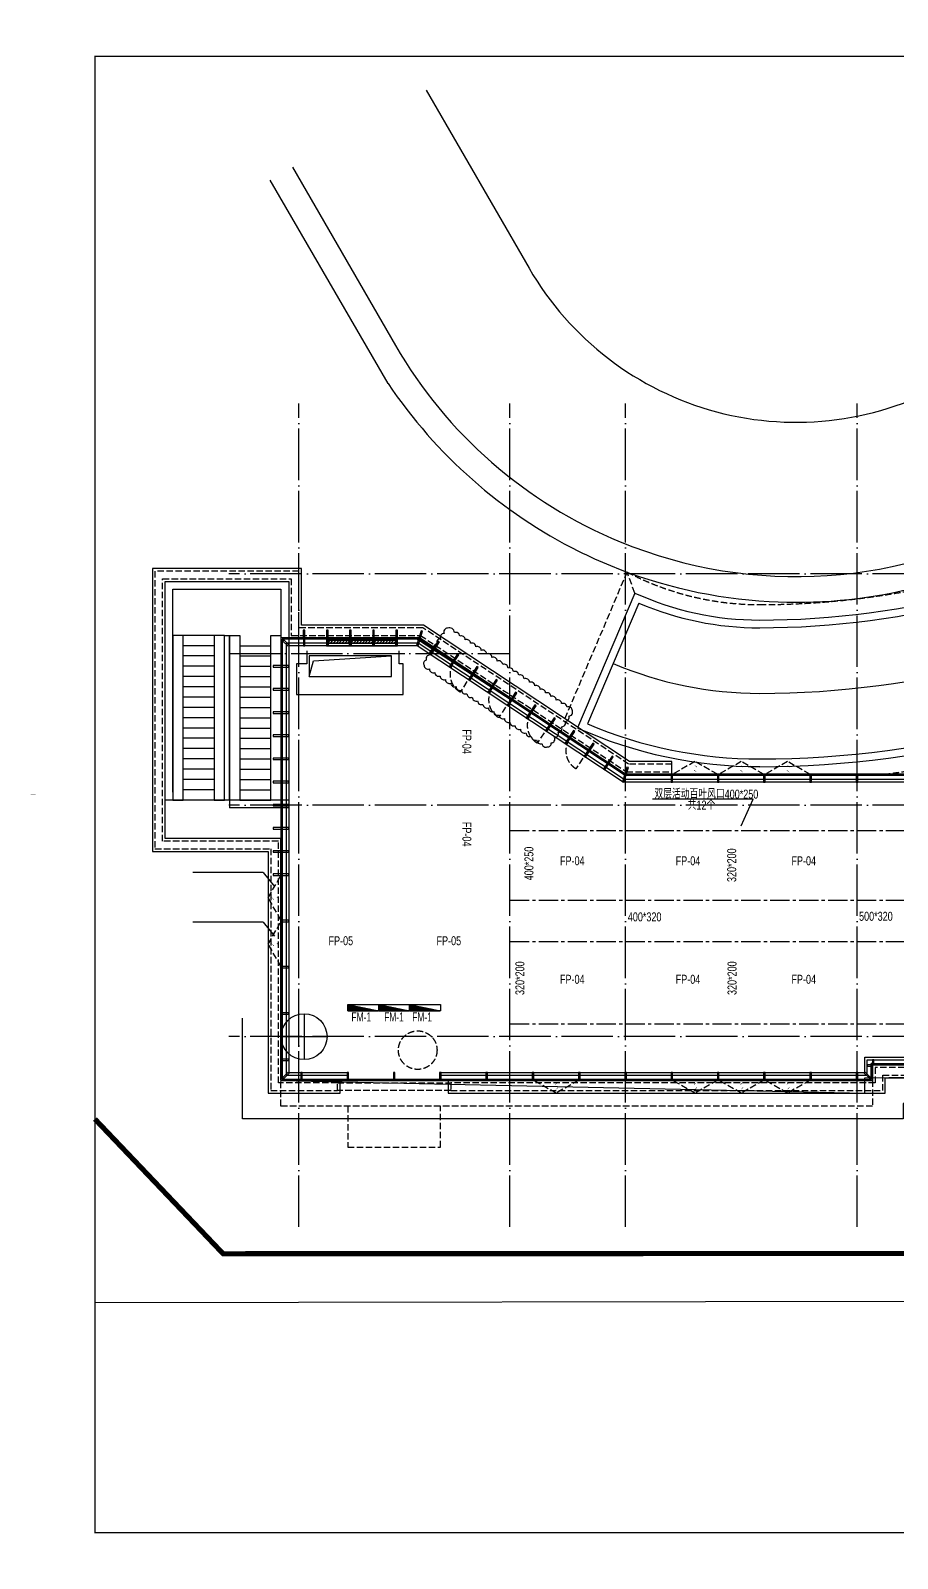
# Model space of a CAD drawing. Extents: x -777745 to 647905, y -207485 to 303235.
# Drawn here: x -10637 to 23072, y -20288 to 39117 of the extents above; entities that cross this region are included whole.
import ezdxf

# ---------------------------------------------------------------- set-up
doc = ezdxf.new("R2010")
doc.units = 0
doc.header["$LTSCALE"] = 1000
for name, pattern in [('13#楼幕墙$1$DASH', [0.35, 0.25, -0.1]), ('CENTER2', [1.125, 0.75, -0.125, 0.125, -0.125]), ('X-104 13#平面$0$109 3#平面$0$DASH', [0.35, 0.25, -0.1]), ('X-104 13#平面$0$ACAD_ISO04W100', [30, 24, -3, 0, -3]), ('X-104 13#平面$0$DASH', [0.35, 0.25, -0.1]), ('X-104 13#平面$0$DOTE', [2.42, 2, -0.2, 0.02, -0.2])]:
    doc.linetypes.add(name, pattern=pattern)
doc.layers.get('0').update_dxf_attribs({"linetype": 'CONTINUOUS'})
doc.layers.get('Defpoints').update_dxf_attribs({"linetype": 'CONTINUOUS'})
doc.layers.add('00-建筑结构条件', color=4, linetype='CONTINUOUS', plot=False)
doc.layers.add('13#楼幕墙$0$04-不打印_辅助线', color=165, linetype='CONTINUOUS', plot=False)
for name, color, linetype in [('00-防烟分区', 4, 'CONTINUOUS'), ('13#楼幕墙$1$A-C_幕墙龙骨', 133, 'CONTINUOUS'), ('13#楼幕墙$1$A-C_玻璃幕墙', 140, 'CONTINUOUS'), ('13#楼幕墙$1$A-C_窗', 140, 'CONTINUOUS'), ('ACS_OTHER_FM', 2, 'CONTINUOUS'), ('DUCT-新风标注', 3, 'CONTINUOUS'), ('X-104 13#平面$0$A-C_玻璃幕墙', 140, 'CONTINUOUS'), ('X-104 13#平面$0$A-E_电梯', 171, 'CONTINUOUS'), ('X-104 13#平面$0$A-I_卫-洁具', 241, 'CONTINUOUS'), ('X-104 13#平面$0$A-O_散水', 134, 'CONTINUOUS'), ('X-104 13#平面$0$A-SUR_保温', 222, 'CONTINUOUS'), ('X-104 13#平面$0$A-TECH_结构', 21, 'CONTINUOUS'), ('X-104 13#平面$0$A_AXIS-轴线', 36, 'X-104 13#平面$0$DOTE'), ('X-104 13#平面$0$M-场地 车库入口', 41, 'CONTINUOUS'), ('X-104 13#平面$0$M-用地 红线', 20, 'X-104 13#平面$0$ACAD_ISO04W100'), ('X-104 13#平面$0$M-绿化 首层轮廓', 197, 'CONTINUOUS'), ('X-104 13#平面$0$M-道路 边线', 151, 'CONTINUOUS')]:
    doc.layers.add(name, color=color, linetype=linetype)
doc.styles.add('HZF', font='ROS', dxfattribs={"width": 0.75, "bigfont": 'JD'})

# ---------------------------------------------------------------- blocks, each defined once
blk = doc.blocks.new('图框-A1')
for points, const_width in [([(0, 0), (841, 0), (841, 594), (0, 594)], 0.05), ([(766, 584), (25, 584), (25, 10), (766, 10)], 0.5)]:
    blk.add_lwpolyline(points, close=True, dxfattribs=dict(const_width=const_width))
at = {"const_width": 0.05}
blk.add_lwpolyline([(0, 297), (2, 297)], dxfattribs=at)
blk = doc.blocks.new('X-104 13#平面$0$轴网')
at = {"layer": 'X-104 13#平面$0$A_AXIS-轴线', "linetype": 'X-104 13#平面$0$DOTE'}
for p, q in [((-200, -7401), (-200, 24620)), ((8000, -7401), (8000, 24620)), ((12500, -7401), (12500, 24620)), ((21500, -7401), (21500, 24620)), ((30500, -7401), (30500, 24620)), ((39500, -7401), (39500, 24620)), ((48500, -7401), (48500, 24620)), ((57500, -7401), (57500, 24620)), ((60408, 18000), (-2925, 18000)), ((60408, 9000), (-2925, 9000)), ((60408, 0), (-2925, 0))]:
    blk.add_line(p, q, dxfattribs=at)
blk = doc.blocks.new('13#楼幕墙$0$A$C1D2C5D5E')
at = {"layer": '13#楼幕墙$0$04-不打印_辅助线'}
for points in [[(0, 893), (0, -893)], [(-893, 0), (893, 0)], [(-200, -400), (-200, 400)]]:
    blk.add_lwpolyline(points, dxfattribs=at)
blk.add_circle((0, 0), 893, dxfattribs=at)
blk = doc.blocks.new('*U3601')
h = blk.add_hatch()
h.set_pattern_fill('ANSI31', color=256, scale=50)
h.set_pattern_definition([(45, (-55312.376, 120006.8), (-56.1266, 56.1266), [])])
h.paths.add_polyline_path([(-840, 100), (0, 100), (0, 200), (-840, 200)])
for points in [[(-840, 0), (0, 0), (0, 300), (-840, 300)], [(-840, 100), (0, 100), (0, 200), (-840, 200)]]:
    blk.add_lwpolyline(points, close=True)
blk = doc.blocks.new('13#楼幕墙$0$A$C62EA228A')
at = {"linetype": '13#楼幕墙$1$DASH'}
blk.add_lwpolyline([(10, -300), (-860, -797), (-1730, -300)], dxfattribs=at)
at = {"layer": '13#楼幕墙$1$A-C_玻璃幕墙', "color": 1}
blk.add_lwpolyline([(-889, -674, 0, 25, 0), (-792, -580, 0, 0, 0), (-890, -456, 25, 0, 0), (-786, -374, 0, 0, 0)], format="xyseb", dxfattribs=at)
blk = doc.blocks.new('*U3603')
for points in [[(150, 150), (150, 200), (0, 200), (0, 0), (150, 0)], [(150, 0), (200, 0), (200, 150), (150, 150)]]:
    blk.add_lwpolyline(points)
blk = doc.blocks.new('13#楼幕墙$0$A$C19832372')
blk.add_lwpolyline([(-384, -466), (-334, -498), (-8, 5), (-59, 38)], close=True)
blk = doc.blocks.new('13#楼幕墙$1$A$C7A413A1D')
blk.add_lwpolyline([(-70, -300), (-10, -300), (-10, 0), (-70, 0)], close=True)
blk = doc.blocks.new('*U3586')
at = {"layer": '13#楼幕墙$1$A-C_幕墙龙骨', "rotation": 32.87626175215657}
blk.add_blockref('13#楼幕墙$0$A$C19832372', (40, 300), dxfattribs=at)
blk = doc.blocks.new('*U3587')
at = {"layer": '13#楼幕墙$1$A-C_幕墙龙骨', "color": 0, "linetype": 'ByBlock', "lineweight": -2, "transparency": 16777216}
for p in [(0, 0), (900, 0), (1800, 0), (2700, 0), (3600, 0)]:
    blk.add_blockref('*U3586', p, dxfattribs=at)
blk = doc.blocks.new('13#楼幕墙$0$A$C2CD63A88')
at = {"linetype": '13#楼幕墙$1$DASH'}
blk.add_lwpolyline([(-10, 720), (-10, -120)], dxfattribs=at)
blk.add_arc((-10, 720), 840, 270.00003, 359.99997, dxfattribs=at)
blk = doc.blocks.new('13#楼幕墙')
at = {"layer": '13#楼幕墙$0$04-不打印_辅助线'}
blk.add_lwpolyline([(-200, -400), (-200, 400)], dxfattribs=at)
at = {"layer": '13#楼幕墙$1$A-C_幕墙龙骨'}
for points in [[(4604, 15766), (4546, 15783), (4374, 15209), (4431, 15191)], [(12381, 9909), (12438, 9891), (12611, 10466), (12554, 10483)], [(22100, -1150), (22100, -1100), (21900, -1100), (21900, -1150)], [(22100, -1100), (22150, -1100), (22150, -900), (22100, -900)], [(-830, -1594), (-794, -1630), (-582, -1418), (-618, -1382)], [(21994, -1630), (22030, -1594), (21818, -1382), (21782, -1418)]]:
    blk.add_lwpolyline(points, close=True, dxfattribs=at)
at = {"layer": '13#楼幕墙$1$A-C_玻璃幕墙'}
for p, q in [((4478, 15450), (-850, 15450)), ((-850, 15450), (-850, -1650)), ((12485, 10150), (4478, 15450)), ((4432, 15300), (-700, 15300)), ((-700, 15300), (-700, -1500)), ((4402, 15200), (-600, 15200)), ((-600, 15200), (-600, -1400)), ((12410, 9900), (4402, 15200)), ((12440, 10000), (4432, 15300)), ((37850, 10150), (12485, 10150)), ((38100, 9900), (12410, 9900)), ((38000, 10000), (12440, 10000)), ((21800, -1400), (21800, -800)), ((21800, -800), (52070, -800)), ((21900, -1500), (21900, -900)), ((21900, -900), (52070, -900)), ((22050, -1650), (22050, -1050)), ((22050, -1050), (52070, -1050)), ((-850, -1650), (1670, -1650)), ((-700, -1500), (1670, -1500)), ((-600, -1400), (1670, -1400)), ((5330, -1400), (21800, -1400)), ((5330, -1500), (21900, -1500)), ((5330, -1650), (22050, -1650))]:
    blk.add_line(p, q, dxfattribs=at)
blk.add_lwpolyline([(4493, 15500), (-900, 15500), (-900, -1700), (22100, -1700), (22100, -1100), (58400, -1100), (58400, 18960), (53293, 23245), (37800, 14300), (37800, 10200), (12500, 10200), (4493, 15500)], dxfattribs=at)
blk.add_blockref('13#楼幕墙$0$A$C1D2C5D5E', (0, 0))
at = {"layer": '13#楼幕墙$1$A-C_幕墙龙骨'}
for name, p in [('*U3587', (0, 15500)), ('13#楼幕墙$1$A$C7A413A1D', (14340, 10200)), ('13#楼幕墙$1$A$C7A413A1D', (16140, 10200)), ('13#楼幕墙$1$A$C7A413A1D', (17940, 10200)), ('13#楼幕墙$1$A$C7A413A1D', (19740, 10200)), ('13#楼幕墙$1$A$C7A413A1D', (21540, 10200)), ('13#楼幕墙$1$A$C7A413A1D', (-60, -1400)), ('13#楼幕墙$1$A$C7A413A1D', (1740, -1400)), ('13#楼幕墙$1$A$C7A413A1D', (3540, -1400)), ('13#楼幕墙$1$A$C7A413A1D', (5340, -1400)), ('13#楼幕墙$1$A$C7A413A1D', (7140, -1400)), ('13#楼幕墙$1$A$C7A413A1D', (8940, -1400)), ('13#楼幕墙$1$A$C7A413A1D', (10740, -1400)), ('13#楼幕墙$1$A$C7A413A1D', (12540, -1400)), ('13#楼幕墙$1$A$C7A413A1D', (14340, -1400)), ('13#楼幕墙$1$A$C7A413A1D', (16140, -1400)), ('13#楼幕墙$1$A$C7A413A1D', (17940, -1400)), ('13#楼幕墙$1$A$C7A413A1D', (19740, -1400)), ('13#楼幕墙$1$A$C7A413A1D', (21540, -1400))]:
    blk.add_blockref(name, p, dxfattribs=at)
at = {"layer": '13#楼幕墙$1$A-C_幕墙龙骨', "xscale": -1, "rotation": 225.0000000000021}
blk.add_blockref('13#楼幕墙$1$A$C7A413A1D', (-572, 15228), dxfattribs=at)
at = {"layer": '13#楼幕墙$1$A-C_幕墙龙骨'}
for name, p, rotation in [('13#楼幕墙$0$A$C19832372', (5278, 15340), 359.3762617522031), ('13#楼幕墙$0$A$C19832372', (6028, 14843), 359.3762617522031), ('13#楼幕墙$0$A$C19832372', (-1200, 14440), 122.8762617521566), ('13#楼幕墙$0$A$C19832372', (6779, 14347), 359.3762617522031), ('13#楼幕墙$0$A$C19832372', (-1200, 13540), 122.8762617521566), ('13#楼幕墙$0$A$C19832372', (7529, 13850), 359.3762617522031), ('13#楼幕墙$0$A$C19832372', (8280, 13353), 359.3762617522031), ('13#楼幕墙$0$A$C19832372', (-1200, 12640), 122.8762617521566), ('13#楼幕墙$0$A$C19832372', (9030, 12856), 359.3762617522031), ('13#楼幕墙$0$A$C19832372', (-1200, 11740), 122.8762617521566), ('13#楼幕墙$0$A$C19832372', (9781, 12360), 359.3762617522031), ('13#楼幕墙$0$A$C19832372', (10531, 11863), 359.3762617522031), ('13#楼幕墙$0$A$C19832372', (11282, 11366), 359.3762617522031), ('13#楼幕墙$0$A$C19832372', (-1200, 10840), 122.8762617521566), ('13#楼幕墙$0$A$C19832372', (12032, 10869), 359.3762617522031), ('13#楼幕墙$0$A$C19832372', (-1200, 9940), 122.8762617521566), ('13#楼幕墙$0$A$C19832372', (-1200, 9040), 122.8762617521566), ('13#楼幕墙$0$A$C19832372', (-1200, 8140), 122.8762617521566), ('13#楼幕墙$0$A$C19832372', (-1200, 7240), 122.8762617521566), ('13#楼幕墙$0$A$C19832372', (-1200, 6340), 122.8762617521566), ('13#楼幕墙$1$A$C7A413A1D', (-900, 4540), 90), ('13#楼幕墙$1$A$C7A413A1D', (-900, 2740), 90), ('13#楼幕墙$1$A$C7A413A1D', (-900, 940), 90), ('13#楼幕墙$1$A$C7A413A1D', (-900, -860), 90)]:
    blk.add_blockref(name, p, dxfattribs=dict(at, rotation=rotation))
at = {"layer": '13#楼幕墙$1$A-C_玻璃幕墙', "xscale": -1, "rotation": 180}
blk.add_blockref('*U3603', (21900, -900), dxfattribs=at)
at = {"layer": '13#楼幕墙$1$A-C_窗'}
for name, p, rotation in [('*U3601', (930, 15500), 180), ('*U3601', (1830, 15500), 180), ('*U3601', (2730, 15500), 180), ('13#楼幕墙$0$A$C62EA228A', (-600, 4540), 270), ('13#楼幕墙$0$A$C62EA228A', (-600, 2740), 270)]:
    blk.add_blockref(name, p, dxfattribs=dict(at, rotation=rotation))
at = {"layer": '13#楼幕墙$1$A-C_窗', "xscale": -1}
for name, p, rotation in [('13#楼幕墙$0$A$C2CD63A88', (6121, 13499), 326.5000000000051), ('13#楼幕墙$0$A$C2CD63A88', (7622, 12505), 326.5000000000002), ('13#楼幕墙$0$A$C2CD63A88', (9123, 11512), 326.4999420099859), ('13#楼幕墙$0$A$C2CD63A88', (10624, 10518), 326.4999999998761), ('13#楼幕墙$0$A$C62EA228A', (16060, 9900), 180), ('13#楼幕墙$0$A$C62EA228A', (17860, 9900), 180), ('13#楼幕墙$0$A$C62EA228A', (19660, 9900), 180)]:
    blk.add_blockref(name, p, dxfattribs=dict(at, rotation=rotation))
at = {"layer": '13#楼幕墙$1$A-C_窗'}
for p in [(10660, -1400), (16060, -1400), (17860, -1400), (19660, -1400)]:
    blk.add_blockref('13#楼幕墙$0$A$C62EA228A', p, dxfattribs=at)
blk = doc.blocks.new('*U3540')
at = {"color": 8, "ltscale": 0.02}
blk.add_line((-222, 115), (222, -115), dxfattribs=at)
blk = doc.blocks.new('*U3541')
at = {"color": 0, "linetype": 'ByBlock', "lineweight": -2, "transparency": 16777216}
for p in [(2147, 4125), (2216, 4258), (2286, 4391), (1801, 3459), (1870, 3592), (1939, 3725), (2009, 3859), (2078, 3992), (1524, 2927), (1593, 3060), (1662, 3193), (1732, 3326), (1177, 2262), (1247, 2395), (1316, 2528), (1385, 2661), (1454, 2794), (900, 1730), (970, 1863), (1039, 1996), (1108, 2129), (623, 1197), (693, 1331), (762, 1464), (831, 1597), (277, 532), (346, 665), (416, 798), (485, 931), (554, 1064), (0, 0), (69, 133), (139, 266), (208, 399)]:
    blk.add_blockref('*U3540', p, dxfattribs=at)
blk = doc.blocks.new('X-104 13#平面$0$jtrsyt')
at = {"ltscale": 0.02}
for p, q in [((62, 422), (-4493, -3005)), ((0, 0), (-4075, -3066)), ((20030, -7283), (23630, -7283)), ((20030, -7583), (20030, -12683)), ((20030, -7583), (25130, -7583)), ((23630, -7283), (23630, -12983)), ((24630, -7583), (24630, -12683)), ((25130, -7583), (25130, -12683)), ((20030, -12683), (25130, -12683)), ((20030, -12983), (23630, -12983))]:
    blk.add_line(p, q, dxfattribs=at)
for centre, radius, start, end in [((9589, 7215), 12000, 216.9589, 239.99976), ((9589, 7215), 11700, 215.48962, 239.99976), ((9589, 7215), 14550, 216.9589, 239.99976), ((20030, 25300), 32583, 239.99976, 270), ((9589, 7215), 17400, 215.97099, 239.99976), ((9589, 7215), 17100, 216.9589, 239.99976), ((20030, 25300), 32883, 239.99976, 270), ((20030, 25300), 35433, 239.99976, 270), ((20030, 25300), 37983, 239.99976, 270), ((20030, 25300), 38283, 239.99976, 270)]:
    blk.add_arc(centre, radius, start, end, dxfattribs=at)
at = {"rotation": 27.49977707902309}
blk.add_blockref('*U3541', (24880, -12683), dxfattribs=at)
blk = doc.blocks.new('X-104 13#平面$0$A$C0BB3323F')
at = {"layer": 'Defpoints'}
blk.add_lwpolyline([(59300, 600), (59300, 20660), (54205, 24935), (38700, 16000), (38700, 11900), (13400, 11900), (5393, 17200), (0, 17200), (0, 0), (23000, 0), (23000, 600)], close=True, dxfattribs=at)
at = {"layer": 'X-104 13#平面$0$M-用地 红线', "ltscale": 0.05, "const_width": 200}
blk.add_lwpolyline([(-7235, -1505), (-2249, -6741), (66865, -6716)], dxfattribs=at)
at = {"layer": 'X-104 13#平面$0$M-绿化 首层轮廓'}
for p, q in [((4165, 27097), (-418, 35000)), ((4165, 27097), (4165, 27097)), ((34572, 24046), (29546, 21140)), ((12815, 20012), (12815, 20012)), ((-1500, -1500), (-1500, 2414)), ((61076, -900), (24200, -900)), ((24200, -900), (24200, -1500)), ((61070, -2786), (61076, -900)), ((-7235, -1505), (-2249, -6741)), ((24200, -1500), (-1500, -1500)), ((-2249, -6741), (58823, -6719))]:
    blk.add_line(p, q, dxfattribs=at)
for centre, radius, start, end in [((20226, 37873), 19341, 213.86129, 243.41855), ((35573, 22315), 2000, 38.64043, 120.04088), ((20034, 37588), 19000, 266.83313, 300.04088), ((20034, 37588), 19000, 243.54884, 247.67011), ((20034, 37588), 19000, 247.67011, 266.83313), ((56076, -2541), 5000, 303.32335, 357.20115)]:
    blk.add_arc(centre, radius, start, end, dxfattribs=at)
at = {"layer": 'X-104 13#平面$0$M-道路 边线'}
for p, q in [((5642, 38504), (9646, 31580)), ((39057, 34726), (45590, 38504)), ((448, 35501), (4452, 28576)), ((26042, 27199), (39057, 34726)), ((37101, 26664), (29045, 22005))]:
    blk.add_line(p, q, dxfattribs=at)
at = {"layer": 'X-104 13#平面$0$M-道路 边线', "ltscale": 0.02}
blk.add_line((38171, 23816), (39469, 24567), dxfattribs=at)
at = {"layer": 'X-104 13#平面$0$M-道路 边线', "ltscale": 0.5}
for p, q in [((50117, 24739), (40724, 19401)), ((62076, -2539), (62069, 17786)), ((56087, -8541), (56087, -8541))]:
    blk.add_line(p, q, dxfattribs=at)
at = {"layer": 'X-104 13#平面$0$M-道路 边线', "ltscale": 0.02}
blk.add_lwpolyline([(56087, -8541), (-7235, -8649)], dxfattribs=at)
at = {"layer": 'X-104 13#平面$0$M-道路 边线'}
for centre, radius, start, end in [((20034, 37588), 12000, 210.04088, 300.04088), ((20034, 37588), 18000, 210.04088, 247.67011), ((38102, 24933), 2000, 30.04088, 120.04088), ((20034, 37588), 18000, 247.67011, 300.04088)]:
    blk.add_arc(centre, radius, start, end, dxfattribs=at)
at = {"layer": 'X-104 13#平面$0$M-道路 边线', "ltscale": 0.02}
blk.add_arc((38968, 25433), 1000, 300.0411, 30.04088, dxfattribs=at)
at = {"layer": 'X-104 13#平面$0$M-道路 边线', "ltscale": 0.5}
for centre, radius, start, end in [((54069, 17783), 8000, 0.02044, 119.60761), ((56076, -2541), 6000, 270.09774, 0.02044)]:
    blk.add_arc(centre, radius, start, end, dxfattribs=at)
blk = doc.blocks.new('X-104 13#平面')
at = {"layer": 'X-104 13#平面$0$A-C_玻璃幕墙', "linetype": 'X-104 13#平面$0$DASH'}
blk.add_lwpolyline([(22100, -1700), (22100, -2700), (-900, -2700), (-900, -1700)], dxfattribs=at)
blk.add_lwpolyline([(5300, -2700), (1700, -2700), (1700, -4300), (5300, -4300)], close=True, dxfattribs=at)
at = {"layer": 'X-104 13#平面$0$A-E_电梯'}
for p, q in [((-5400, 17700), (-600, 17700)), ((-5400, 9200), (-5400, 17700)), ((-600, 17700), (-600, 9200)), ((-3500, 15600), (-4700, 15600)), ((-3500, 15200), (-4700, 15200)), ((-2500, 15200), (-1300, 15200)), ((-3500, 14800), (-4700, 14800)), ((-3500, 14400), (-4700, 14400)), ((-2500, 14800), (-1300, 14800)), ((-2500, 14400), (-1300, 14400)), ((-3500, 14000), (-4700, 14000)), ((-2500, 14000), (-1300, 14000)), ((-3500, 13600), (-4700, 13600)), ((-3500, 13200), (-4700, 13200)), ((-2500, 13600), (-1300, 13600)), ((-2500, 13200), (-1300, 13200)), ((-3500, 12800), (-4700, 12800)), ((-2500, 12800), (-1300, 12800)), ((-3500, 12400), (-4700, 12400)), ((-3500, 12000), (-4700, 12000)), ((-2500, 12400), (-1300, 12400)), ((-2500, 12000), (-1300, 12000)), ((-3500, 11600), (-4700, 11600)), ((-2500, 11600), (-1300, 11600)), ((-3500, 11200), (-4700, 11200)), ((-3500, 10800), (-4700, 10800)), ((-2500, 11200), (-1300, 11200)), ((-2500, 10800), (-1300, 10800)), ((-3500, 10400), (-4700, 10400)), ((-2500, 10400), (-1300, 10400)), ((-3500, 10000), (-4700, 10000)), ((-3500, 9600), (-4700, 9600)), ((-2500, 10000), (-1300, 10000)), ((-2500, 9600), (-1300, 9600)), ((-600, 9200), (-5400, 9200)), ((-3500, 9200), (-4700, 9200)), ((-2900, 9200), (-2900, 8900)), ((-2500, 9200), (-1300, 9200)), ((-600, 8900), (-2900, 8900))]:
    blk.add_line(p, q, dxfattribs=at)
blk.add_lwpolyline([(-5100, 9500), (-5100, 17400), (-900, 17400), (-900, 9500)], dxfattribs=at)
for points in [[(-4700, 15600), (-5100, 15600), (-5100, 9200), (-4700, 9200)], [(-3100, 15600), (-3500, 15600), (-3500, 9200), (-3100, 9200)], [(-2900, 9200), (-3100, 9200), (-3100, 15600), (-2900, 15600)], [(-2900, 15600), (-2500, 15600), (-2500, 9200), (-2900, 9200)], [(-1300, 15600), (-900, 15600), (-900, 9200), (-1300, 9200)]]:
    blk.add_lwpolyline(points, close=True, dxfattribs=at)
at = {"layer": 'X-104 13#平面$0$A-I_卫-洁具', "linetype": 'X-104 13#平面$0$DASH'}
blk.add_circle((4418, -525), 750, dxfattribs=at)
at = {"layer": 'X-104 13#平面$0$A-O_散水', "linetype": 'X-104 13#平面$0$DASH'}
for p, q in [((1300, -1800), (5700, -1800)), ((5700, -2100), (1300, -2100))]:
    blk.add_line(p, q, dxfattribs=at)
at = {"layer": 'X-104 13#平面$0$A-O_散水', "linetype": 'X-104 13#平面$0$109 3#平面$0$DASH'}
for points in [[(38136, 22617), (37685, 23396), (33703, 21093, -0.131654), (17715, 16797, -0.121419), (12556, 18064), (10136, 12364)], [(40689, 18202), (41139, 17423), (37157, 15120, -0.100159), (22540, 10200, -0.100159)]]:
    blk.add_lwpolyline(points, format="xyb", dxfattribs=at)
at = {"layer": 'X-104 13#平面$0$A-O_散水'}
for points in [[(1400, -2200), (1400, -1700), (-900, -1700), (-900, 7700), (-5400, 7700), (-5400, 17700), (-600, 17700), (-600, 15500), (4493, 15500), (12500, 10200), (14300, 10200), (14300, 10700), (12650, 10700), (4643, 16000), (-100, 16000), (-100, 18200), (-5900, 18200), (-5900, 7200), (-1400, 7200), (-1400, -2200)], [(51800, -1600), (51800, -1100), (22100, -1100), (22100, -1700), (5600, -1700), (5600, -2200), (22600, -2200), (22600, -1600)]]:
    blk.add_lwpolyline(points, close=True, dxfattribs=at)
at = {"layer": 'X-104 13#平面$0$A-O_散水', "linetype": 'X-104 13#平面$0$DASH'}
for points in [[(1300, -2100), (1300, -1800), (-1000, -1800), (-1000, 7600), (-5500, 7600), (-5500, 17800), (-500, 17800), (-500, 15600), (4523, 15600), (12530, 10300), (14300, 10300), (14300, 10600), (12620, 10600), (4613, 15900), (-200, 15900), (-200, 18100), (-5800, 18100), (-5800, 7300), (-1300, 7300), (-1300, -2100)], [(51700, -1500), (51700, -1200), (22200, -1200), (22200, -1800), (5700, -1800), (5700, -2100), (22500, -2100), (22500, -1500)]]:
    blk.add_lwpolyline(points, close=True, dxfattribs=at)
at = {"layer": 'X-104 13#平面$0$A-O_散水', "linetype": 'X-104 13#平面$0$109 3#平面$0$DASH'}
blk.add_lwpolyline([(12861, 17247), (12556, 18064)], dxfattribs=at)
at = {"layer": 'X-104 13#平面$0$A-SUR_保温'}
blk.add_lwpolyline([(100, 15000), (100, 14500), (-300, 14500), (-300, 13300), (3850, 13300), (3850, 14500), (3700, 14500), (3700, 15000)], dxfattribs=at)
at = {"layer": 'X-104 13#平面$0$A-TECH_结构'}
for points in [[(58350, -1050), (58350, 18937), (53288, 23184), (37850, 14271), (37850, 10150), (12485, 10150), (4478, 15450), (-850, 15450), (-850, -1650), (22050, -1650), (22050, -1050)], [(200, 14000), (3400, 14000), (3400, 14800), (200, 14800)]]:
    blk.add_lwpolyline(points, close=True, dxfattribs=at)
for points in [[(200, 14000), (361, 14608), (3400, 14800)], [(-900, -1675), (-900, -1700)], [(-825, -1700), (-900, -1700)]]:
    blk.add_lwpolyline(points, dxfattribs=at)
at = {"layer": 'X-104 13#平面$0$A_AXIS-轴线', "linetype": 'X-104 13#平面$0$DOTE'}
blk.add_line((-2925, 14900), (8000, 14900), dxfattribs=at)
at = {"xscale": 100, "yscale": 100, "zscale": 100}
blk.add_blockref('图框-A1', (-10635, -20285), dxfattribs=at)
for name, p in [('X-104 13#平面$0$A$C0BB3323F', (-900, -1700)), ('X-104 13#平面$0$轴网', (0, 0))]:
    blk.add_blockref(name, p)
at = {"layer": 'X-104 13#平面$0$A-TECH_结构'}
blk.add_blockref('13#楼幕墙', (0, 0), dxfattribs=at)
at = {"layer": 'X-104 13#平面$0$M-场地 车库入口', "ltscale": 200, "rotation": 30.04109946673724}
blk.add_blockref('X-104 13#平面$0$jtrsyt', (13018, 16851), dxfattribs=at)
blk = doc.blocks.new('*X40')
at = {"color": 0}
for p, q in [((11373, 12100), (11393, 12100)), ((11373, 12090), (11433, 12090)), ((11373, 12080), (11473, 12080)), ((11373, 12070), (11513, 12070)), ((11373, 12060), (11553, 12060)), ((11373, 12050), (11593, 12050)), ((11373, 12040), (11633, 12040)), ((11373, 12030), (11673, 12030)), ((11373, 12020), (11713, 12020)), ((11373, 12010), (11753, 12010)), ((11373, 12000), (11793, 12000)), ((11373, 11990), (11833, 11990)), ((11373, 11980), (11873, 11980)), ((11373, 11970), (11913, 11970)), ((11373, 11960), (11953, 11960)), ((11373, 11950), (11993, 11950)), ((11373, 11940), (12033, 11940)), ((11373, 11930), (12073, 11930)), ((11373, 11920), (12113, 11920)), ((11373, 11910), (12153, 11910)), ((11373, 11900), (12193, 11900)), ((11373, 11890), (12233, 11890)), ((11380, 11855), (11380, 12103.25)), ((11390, 11855), (11390, 12100.75)), ((11400, 11855), (11400, 12098.25)), ((11410, 11855), (11410, 12095.75)), ((11420, 11855), (11420, 12093.25)), ((11430, 11855), (11430, 12090.75)), ((11440, 11855), (11440, 12088.25)), ((11450, 11855), (11450, 12085.75)), ((11460, 11855), (11460, 12083.25)), ((11470, 11855), (11470, 12080.75)), ((11480, 11855), (11480, 12078.25)), ((11490, 11855), (11490, 12075.75)), ((11500, 11855), (11500, 12073.25)), ((11510, 11855), (11510, 12070.75)), ((11520, 11855), (11520, 12068.25)), ((11530, 11855), (11530, 12065.75)), ((11540, 11855), (11540, 12063.25)), ((11550, 11855), (11550, 12060.75)), ((11560, 11855), (11560, 12058.25)), ((11570, 11855), (11570, 12055.75)), ((11580, 11855), (11580, 12053.25)), ((11590, 11855), (11590, 12050.75)), ((11600, 11855), (11600, 12048.25)), ((11610, 11855), (11610, 12045.75)), ((11620, 11855), (11620, 12043.25)), ((11630, 11855), (11630, 12040.75)), ((11640, 11855), (11640, 12038.25)), ((11650, 11855), (11650, 12035.75)), ((11660, 11855), (11660, 12033.25)), ((11670, 11855), (11670, 12030.75)), ((11680, 11855), (11680, 12028.25)), ((11690, 11855), (11690, 12025.75)), ((11700, 11855), (11700, 12023.25)), ((11710, 11855), (11710, 12020.75)), ((11720, 11855), (11720, 12018.25)), ((11730, 11855), (11730, 12015.75)), ((11740, 11855), (11740, 12013.25)), ((11750, 11855), (11750, 12010.75)), ((11760, 11855), (11760, 12008.25)), ((11770, 11855), (11770, 12005.75)), ((11780, 11855), (11780, 12003.25)), ((11790, 11855), (11790, 12000.75)), ((11800, 11855), (11800, 11998.25)), ((11810, 11855), (11810, 11995.75)), ((11820, 11855), (11820, 11993.25)), ((11830, 11855), (11830, 11990.75)), ((11840, 11855), (11840, 11988.25)), ((11850, 11855), (11850, 11985.75)), ((11860, 11855), (11860, 11983.25)), ((11870, 11855), (11870, 11980.75)), ((11880, 11855), (11880, 11978.25)), ((11890, 11855), (11890, 11975.75)), ((11900, 11855), (11900, 11973.25)), ((11910, 11855), (11910, 11970.75)), ((11920, 11855), (11920, 11968.25)), ((11930, 11855), (11930, 11965.75)), ((11940, 11855), (11940, 11963.25)), ((11950, 11855), (11950, 11960.75)), ((11960, 11855), (11960, 11958.25)), ((11970, 11855), (11970, 11955.75)), ((11980, 11855), (11980, 11953.25)), ((11990, 11855), (11990, 11950.75)), ((12000, 11855), (12000, 11948.25)), ((12010, 11855), (12010, 11945.75)), ((12020, 11855), (12020, 11943.25)), ((12030, 11855), (12030, 11940.75)), ((12040, 11855), (12040, 11938.25)), ((12050, 11855), (12050, 11935.75)), ((12060, 11855), (12060, 11933.25)), ((12070, 11855), (12070, 11930.75)), ((12080, 11855), (12080, 11928.25)), ((12090, 11855), (12090, 11925.75)), ((12100, 11855), (12100, 11923.25)), ((12110, 11855), (12110, 11920.75)), ((12120, 11855), (12120, 11918.25)), ((12130, 11855), (12130, 11915.75)), ((12140, 11855), (12140, 11913.25)), ((12150, 11855), (12150, 11910.75)), ((12160, 11855), (12160, 11908.25)), ((12170, 11855), (12170, 11905.75)), ((12180, 11855), (12180, 11903.25)), ((12190, 11855), (12190, 11900.75)), ((12200, 11855), (12200, 11898.25)), ((12210, 11855), (12210, 11895.75)), ((12220, 11855), (12220, 11893.25)), ((12230, 11855), (12230, 11890.75)), ((12240, 11855), (12240, 11888.25)), ((12250, 11855), (12250, 11885.75)), ((12260, 11855), (12260, 11883.25)), ((11373, 11880), (12273, 11880)), ((11373, 11870), (12313, 11870)), ((11373, 11860), (12353, 11860)), ((12270, 11855), (12270, 11880.75)), ((12280, 11855), (12280, 11878.25)), ((12290, 11855), (12290, 11875.75)), ((12300, 11855), (12300, 11873.25)), ((12310, 11855), (12310, 11870.75)), ((12320, 11855), (12320, 11868.25)), ((12330, 11855), (12330, 11865.75)), ((12340, 11855), (12340, 11863.25)), ((12350, 11855), (12350, 11860.75)), ((12360, 11855), (12360, 11858.25)), ((12370, 11855), (12370, 11855.75))]:
    blk.add_line(p, q, dxfattribs=at)
blk = doc.blocks.new('f-mu')
at = {"color": 2}
blk.add_line((0, 135), (1000, -115), dxfattribs=at)
at = {"color": 4}
blk.add_3dface([(0, -115), (0, 135), (1000, 135), (1000, -115)], dxfattribs=at)
at = {"color": 2}
blk.add_blockref('*X40', (-11373, -11970), dxfattribs=at)

msp = doc.modelspace()

# ---------------------------------------------------------------- linework, layer by layer
at = {"color": 8, "linetype": 'CENTER2'}
for p, q in [((8000, 8009.7), (47220.6, 8009.7)), ((8000, 5309.7), (47220.6, 5309.7)), ((8000, 3700), (47220.6, 3700)), ((8000, 500), (47220.6, 500))]:
    msp.add_line(p, q, dxfattribs=at)
msp.add_lwpolyline([(-900, -1700), (21800, -2200), (21800, -1600), (58400, -1100), (58400, 18960), (53305, 23235), (37800, 14300), (37800, 10200), (12500, 10200), (4300, 15500), (-900, 15500), (-900, -1700)])
at = {"layer": '00-建筑结构条件'}
for p, q in [((-1592.3, 6382), (-4331.1, 6382)), ((-1592.3, 6382), (-1148.3, 5835)), ((-1592.3, 4452.9), (-4331.1, 4452.9)), ((-1592.3, 4452.9), (-1148.3, 3905.9))]:
    msp.add_line(p, q, dxfattribs=at)
at = {"layer": '00-防烟分区'}
msp.add_lwpolyline([(5579, 15885.3, 0.5205671), (5441, 15676.8, 0.5205671), (5303, 15468.4, 0.5205671), (5165, 15259.9, 0.5205671), (5027.1, 15051.4, 0.5205671), (4889.1, 14842.9, 0.5205671), (4751.1, 14634.5, 0.5205671), (4662.2, 14436, 0.5205671), (4870.7, 14298, 0.5205671), (5079.2, 14160, 0.5205671), (5287.6, 14022, 0.5205671), (5496.1, 13884.1, 0.5205671), (5704.6, 13746.1, 0.5205671), (5913, 13608.1, 0.5205671), (6121.5, 13470.1, 0.5205671), (6330, 13332.1, 0.5205671), (6538.5, 13194.1, 0.5205671), (6746.9, 13056.2, 0.5205671), (6955.4, 12918.2, 0.5205671), (7163.9, 12780.2, 0.5205671), (7372.3, 12642.2, 0.5205671), (7580.8, 12504.2, 0.5205671), (7789.3, 12366.2, 0.5205671), (7997.8, 12228.2, 0.5205671), (8206.2, 12090.3, 0.5205671), (8414.7, 11952.3, 0.5205671), (8623.2, 11814.3, 0.5205671), (8831.6, 11676.3, 0.5205671), (9040.1, 11538.3, 0.5205671), (9248.6, 11400.3, 0.5205671), (9457.1, 11262.4, 0.5205671), (9604.9, 11422.3, 0.5205671), (9742.9, 11630.8, 0.5205671), (9880.9, 11839.2, 0.5205671), (10018.9, 12047.7, 0.5205671), (10156.8, 12256.2, 0.5205671), (10294.8, 12464.7, 0.5205671), (10432.2, 12673, 0.5205671), (10223.8, 12811, 0.5205671), (10015.3, 12949, 0.5205671), (9806.8, 13087, 0.5205671), (9598.3, 13225, 0.5205671), (9389.9, 13362.9, 0.5205671), (9181.4, 13500.9, 0.5205671), (8972.9, 13638.9, 0.5205671), (8764.5, 13776.9, 0.5205671), (8556, 13914.9, 0.5205671), (8347.5, 14052.9, 0.5205671), (8139, 14190.8, 0.5205671), (7930.6, 14328.8, 0.5205671), (7722.1, 14466.8, 0.5205671), (7513.6, 14604.8, 0.5205671), (7305.2, 14742.8, 0.5205671), (7096.7, 14880.8, 0.5205671), (6888.2, 15018.7, 0.5205671), (6679.7, 15156.7, 0.5205671), (6471.3, 15294.7, 0.5205671), (6262.8, 15432.7, 0.5205671), (6054.3, 15570.7, 0.5205671), (5845.9, 15708.7, 0.5205671)], format="xyb", close=True, dxfattribs=at)
at = {"layer": 'DUCT-新风标注'}
for p, q in [((17464.4, 9237.2, 2651.9), (13549.6, 9237.2, 2651.9)), ((17000, 8192.2, 3925), (17464.4, 9237.2, 228.9))]:
    msp.add_line(p, q, dxfattribs=at)

# ---------------------------------------------------------------- block references
at = {"layer": '00-防烟分区'}
msp.add_blockref('X-104 13#平面', (0, 0), dxfattribs=at)
at = {"layer": 'ACS_OTHER_FM', "xscale": 1.2, "zscale": 0.9}
for p in [(1700, 1115), (2900, 1115), (4100, 1115)]:
    msp.add_blockref('f-mu', p, dxfattribs=at)

# ---------------------------------------------------------------- texts
at = {"style": 'HZF', "width": 0.75}
for p in [(6153.1, 11950, -15700), (6153.1, 8350.2, -15700)]:
    msp.add_text('FP-04', height=350, rotation=270, dxfattribs=at).set_placement(p)
for s, p in [('FP-04', (9950, 6662.8, -3725)), ('FP-04', (14450, 6662.8, -3725)), ('FP-04', (18950, 6662.8, -3725)), ('FP-05', (950, 3555.2, -7850)), ('FP-05', (5150, 3555.2, -7850)), ('FP-04', (9950, 2055.2, -3725)), ('FP-04', (14450, 2055.2, -3725)), ('FP-04', (18950, 2055.2, -3725))]:
    msp.add_text(s, height=350, dxfattribs=at).set_placement(p)
at = {"layer": '00-防烟分区', "style": 'HZF', "width": 0.7}
for p in [(1840, 588.9), (3114.4, 588.9), (4205.9, 588.9)]:
    msp.add_text('FM-1', height=350, dxfattribs=at).set_placement(p)
at = {"layer": 'DUCT-新风标注', "style": 'HZF', "width": 0.75}
for s, p in [('双层活动百叶风口400*250', (13623.4, 9254.2, 2651.9)), ('共12个', (14916, 8828.1, 2651.9)), ('400*320', (12588, 4481.6, -5000)), ('500*320', (21580, 4504.6, -2500))]:
    msp.add_text(s, height=350, dxfattribs=at).set_placement(p)
for s, p in [('400*250', (8916.6, 6078)), ('320*200', (16801.5, 6011.7)), ('320*200', (8564.9, 1619.6)), ('320*200', (16814.9, 1619.6))]:
    msp.add_text(s, height=350, rotation=90, dxfattribs=at).set_placement(p)

doc.saveas('drawing.dxf')
